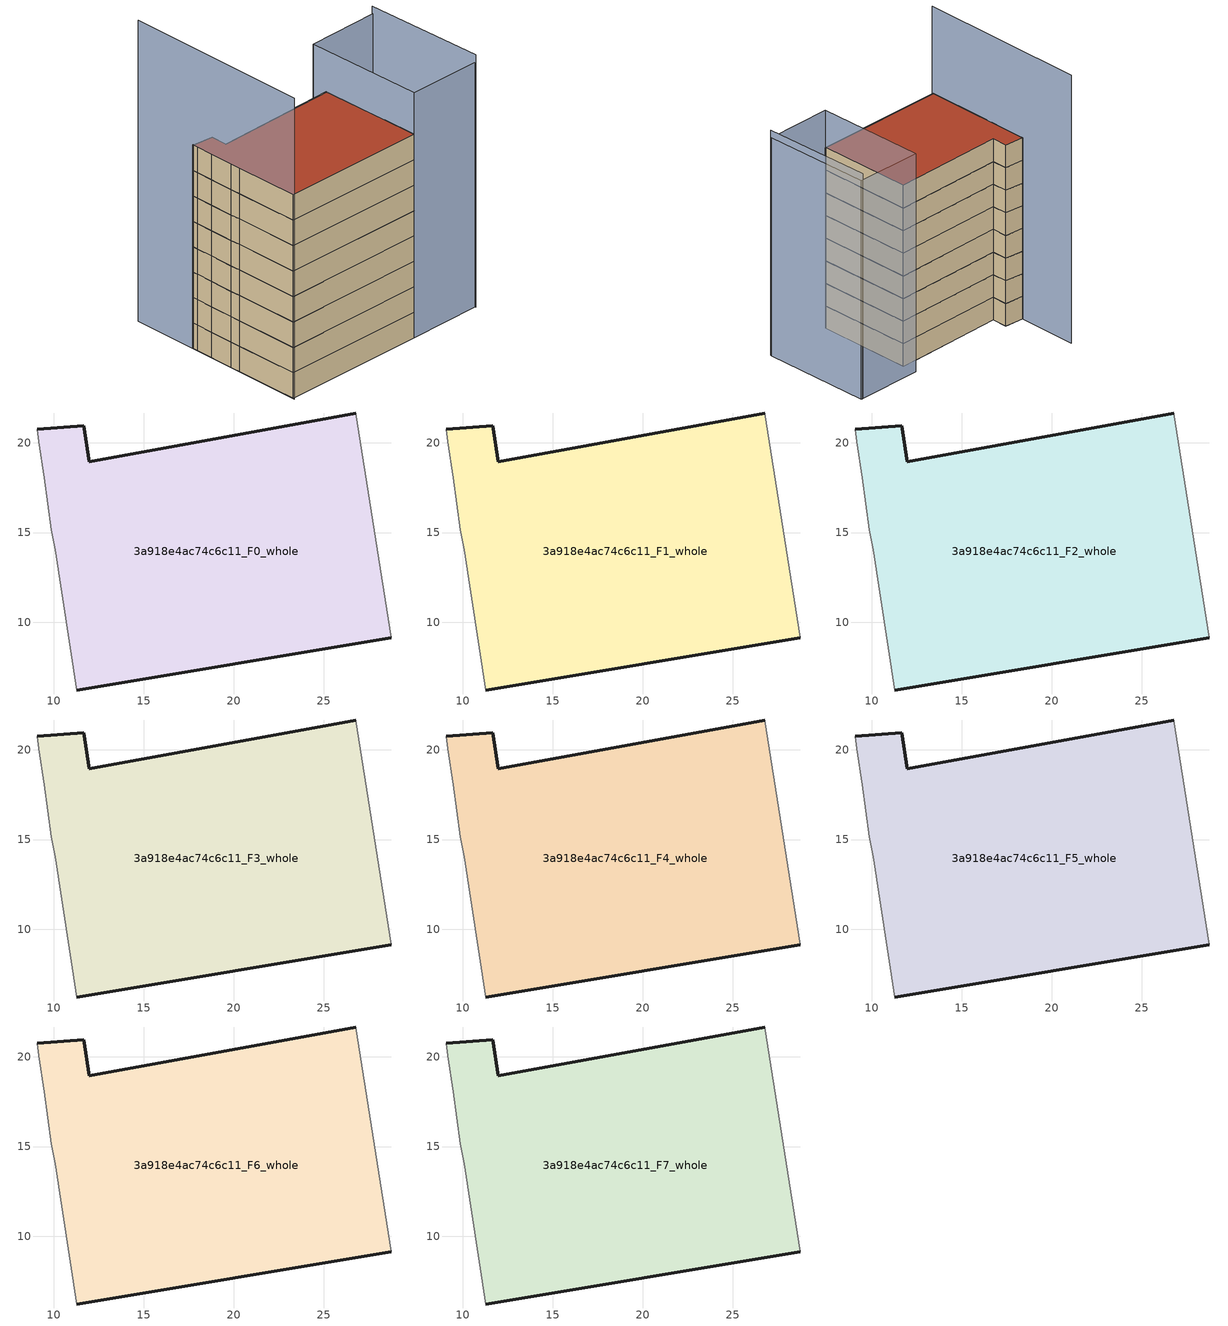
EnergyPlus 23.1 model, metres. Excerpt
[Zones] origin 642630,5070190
3a918e4ac74c6c11_F0_whole
 floor ground (EU_floor_Construction): 28.78,9.14 26.78,21.65 11.97,18.95 11.67,20.95 9.06,20.75 9.16,20.05 9.46,18.05 9.86,15.15 10.06,14.05 11.26,6.24 z0
 wall outside (EU_wall_Construction): 28.78,9.14 11.26,6.24 / 9.06,20.75 11.67,20.95 11.97,18.95 26.78,21.65 z0:3
 wall adiabatic (EU_wall_Construction): 26.78,21.65 28.78,9.14 / 11.26,6.24 10.06,14.05 9.86,15.15 9.46,18.05 9.16,20.05 9.06,20.75 z0:3
3a918e4ac74c6c11_F1_whole
 floor to 3a918e4ac74c6c11_F0_whole (EU_floor_Construction): 28.77,9.14 26.78,21.65 11.97,18.95 11.67,20.95 9.06,20.75 9.16,20.05 9.46,18.05 9.86,15.15 10.06,14.05 11.26,6.24 z3
 wall outside (EU_wall_Construction): 28.78,9.14 11.26,6.24 / 9.06,20.75 11.67,20.95 11.97,18.95 26.78,21.65 z3:6
 wall adiabatic (EU_wall_Construction): 26.78,21.65 28.78,9.14 / 11.26,6.24 10.06,14.05 9.86,15.15 9.46,18.05 9.16,20.05 9.06,20.75 z3:6
3a918e4ac74c6c11_F2_whole
 floor to 3a918e4ac74c6c11_F1_whole (EU_floor_Construction): 28.77,9.14 26.78,21.65 11.97,18.95 11.67,20.95 9.06,20.75 9.16,20.05 9.46,18.05 9.86,15.15 10.06,14.05 11.26,6.24 z6
 wall outside (EU_wall_Construction): 28.78,9.14 11.26,6.24 / 9.06,20.75 11.67,20.95 11.97,18.95 26.78,21.65 z6:9
 wall adiabatic (EU_wall_Construction): 26.78,21.65 28.78,9.14 / 11.26,6.24 10.06,14.05 9.86,15.15 9.46,18.05 9.16,20.05 9.06,20.75 z6:9
3a918e4ac74c6c11_F3_whole
 floor to 3a918e4ac74c6c11_F2_whole (EU_floor_Construction): 28.77,9.14 26.78,21.65 11.97,18.95 11.67,20.95 9.06,20.75 9.16,20.05 9.46,18.05 9.86,15.15 10.06,14.05 11.26,6.24 z9
 wall outside (EU_wall_Construction): 28.78,9.14 11.26,6.24 / 9.06,20.75 11.67,20.95 11.97,18.95 26.78,21.65 z9:12
 wall adiabatic (EU_wall_Construction): 26.78,21.65 28.78,9.14 / 11.26,6.24 10.06,14.05 9.86,15.15 9.46,18.05 9.16,20.05 9.06,20.75 z9:12
3a918e4ac74c6c11_F4_whole
 floor to 3a918e4ac74c6c11_F3_whole (EU_floor_Construction): 28.77,9.14 26.78,21.65 11.97,18.95 11.67,20.95 9.06,20.75 9.16,20.05 9.46,18.05 9.86,15.15 10.06,14.05 11.26,6.24 z12
 wall outside (EU_wall_Construction): 28.78,9.14 11.26,6.24 / 9.06,20.75 11.67,20.95 11.97,18.95 26.78,21.65 z12:15
 wall adiabatic (EU_wall_Construction): 26.78,21.65 28.78,9.14 / 11.26,6.24 10.06,14.05 9.86,15.15 9.46,18.05 9.16,20.05 9.06,20.75 z12:15
3a918e4ac74c6c11_F5_whole
 floor to 3a918e4ac74c6c11_F4_whole (EU_floor_Construction): 28.77,9.14 26.78,21.65 11.97,18.95 11.67,20.95 9.06,20.75 9.16,20.05 9.46,18.05 9.86,15.15 10.06,14.05 11.26,6.24 z15
 wall outside (EU_wall_Construction): 28.78,9.14 11.26,6.24 / 9.06,20.75 11.67,20.95 11.97,18.95 26.78,21.65 z15:18
 wall adiabatic (EU_wall_Construction): 26.78,21.65 28.78,9.14 / 11.26,6.24 10.06,14.05 9.86,15.15 9.46,18.05 9.16,20.05 9.06,20.75 z15:18
3a918e4ac74c6c11_F6_whole
 floor to 3a918e4ac74c6c11_F5_whole (EU_floor_Construction): 28.77,9.14 26.78,21.65 11.97,18.95 11.67,20.95 9.06,20.75 9.16,20.05 9.46,18.05 9.86,15.15 10.06,14.05 11.26,6.24 z18
 wall outside (EU_wall_Construction): 28.78,9.14 11.26,6.24 / 9.06,20.75 11.67,20.95 11.97,18.95 26.78,21.65 z18:21
 wall adiabatic (EU_wall_Construction): 26.78,21.65 28.78,9.14 / 11.26,6.24 10.06,14.05 9.86,15.15 9.46,18.05 9.16,20.05 9.06,20.75 z18:21
3a918e4ac74c6c11_F7_whole
 floor to 3a918e4ac74c6c11_F6_whole (EU_floor_Construction): 28.77,9.14 26.78,21.65 11.97,18.95 11.67,20.95 9.06,20.75 9.16,20.05 9.46,18.05 9.86,15.15 10.06,14.05 11.26,6.24 z21
 wall outside (EU_wall_Construction): 28.78,9.14 11.26,6.24 / 9.06,20.75 11.67,20.95 11.97,18.95 26.78,21.65 z21:24
 wall adiabatic (EU_wall_Construction): 26.78,21.65 28.78,9.14 / 11.26,6.24 10.06,14.05 9.86,15.15 9.46,18.05 9.16,20.05 9.06,20.75 z21:24
 roof outside (EU_roof_Construction): 26.78,21.65 28.78,9.14 11.26,6.24 10.06,14.05 9.86,15.15 9.46,18.05 9.16,20.05 9.06,20.75 11.67,20.95 11.97,18.95 z24
shading: 7.87,28.63 11.29,6.06 z0:35.5; 37.58,10.64 28.78,9.14 / 28.78,9.14 26.34,23.45 / 26.34,23.45 35.15,24.95 / 35.15,24.95 37.58,10.64 z0:28.9; 37.58,10.5 34.98,25.01 z0:29.8
[Building]
EU S2 Campaign: North Axis=0; Terrain=City; Solar Distribution=FullExterior
[Site:Location]
Lyon-Bron: Latitude=45.75; Longitude=5; Time Zone=1; Elevation=198
[SizingPeriod:WeatherFileDays]
AnnualSizingPeriod: Begin Month=1; Begin Day of Month=1; End Month=12; End Day of Month=31; Day of Week for Start Day=Monday; Use Weather File Daylight Saving Period=No; Use Weather File Rain and Snow Indicators=No
[MATERIAL]
EU_InternalMass_Material: Roughness=MediumRough; Thickness=0.1; Conductivity=1; Density=1800; Specific Heat=900; Thermal Absorptance=0.9; Solar Absorptance=0.7; Visible Absorptance=0.7
[MATERIAL:NOMASS] Roughness=MediumRough; Thermal Absorptance=0.9; Solar Absorptance=0.7; Visible Absorptance=0.7
Name | Thermal Resistance
EU_wall_NoMass | 0.776494
EU_roof_NoMass | 0.486893
EU_floor_NoMass | 0.421597
[CONSTRUCTION]
EU_wall_Construction: EU_wall_NoMass
EU_roof_Construction: EU_roof_NoMass
EU_floor_Construction: EU_floor_NoMass
EU_InternalMass_Construction: EU_InternalMass_Material
[ZONE] Type=1; Multiplier=1; Ceiling Height=autocalculate; Floor Area=autocalculate; Part of Total Floor Area=Yes
Name | Volume
3a918e4ac74c6c11_F0_whole | 682.518
3a918e4ac74c6c11_F1_whole; 3a918e4ac74c6c11_F2_whole; 3a918e4ac74c6c11_F3_whole; 3a918e4ac74c6c11_F4_whole; 3a918e4ac74c6c11_F5_whole; 3a918e4ac74c6c11_F6_whole; 3a918e4ac74c6c11_F7_whole | 682.516
[INTERNALMASS] Construction=EU_InternalMass_Construction; Surface Area=227.513
Name | Zone or ZoneList
3a918e4ac74c6c11_F0_whole_EU_InternalMass | 3a918e4ac74c6c11_F0_whole
3a918e4ac74c6c11_F1_whole_EU_InternalMass | 3a918e4ac74c6c11_F1_whole
3a918e4ac74c6c11_F2_whole_EU_InternalMass | 3a918e4ac74c6c11_F2_whole
3a918e4ac74c6c11_F3_whole_EU_InternalMass | 3a918e4ac74c6c11_F3_whole
3a918e4ac74c6c11_F4_whole_EU_InternalMass | 3a918e4ac74c6c11_F4_whole
3a918e4ac74c6c11_F5_whole_EU_InternalMass | 3a918e4ac74c6c11_F5_whole
3a918e4ac74c6c11_F6_whole_EU_InternalMass | 3a918e4ac74c6c11_F6_whole
3a918e4ac74c6c11_F7_whole_EU_InternalMass | 3a918e4ac74c6c11_F7_whole
[OTHEREQUIPMENT] Fuel Type=Electricity; Design Level Calculation Method=Watts/Area; Power per Zone Floor Area=1; Fraction Latent=0; Fraction Radiant=0; Fraction Lost=0; Carbon Dioxide Generation Rate=0; EndUse Subcategory=EU_Step8_InternalGains
Name | Zone or ZoneList or Space or SpaceList | Schedule
EU_Step8_InternalGain_3a918e4ac74c6c11_F0_whole_f000 | 3a918e4ac74c6c11_F0_whole | EU_Step8_GainSchedule_3a918e4ac74c6c11_F0_whole_f000
EU_Step8_InternalGain_3a918e4ac74c6c11_F1_whole_f000 | 3a918e4ac74c6c11_F1_whole | EU_Step8_GainSchedule_3a918e4ac74c6c11_F1_whole_f000
EU_Step8_InternalGain_3a918e4ac74c6c11_F2_whole_f000 | 3a918e4ac74c6c11_F2_whole | EU_Step8_GainSchedule_3a918e4ac74c6c11_F2_whole_f000
EU_Step8_InternalGain_3a918e4ac74c6c11_F3_whole_f000 | 3a918e4ac74c6c11_F3_whole | EU_Step8_GainSchedule_3a918e4ac74c6c11_F3_whole_f000
EU_Step8_InternalGain_3a918e4ac74c6c11_F4_whole_f000 | 3a918e4ac74c6c11_F4_whole | EU_Step8_GainSchedule_3a918e4ac74c6c11_F4_whole_f000
EU_Step8_InternalGain_3a918e4ac74c6c11_F5_whole_f000 | 3a918e4ac74c6c11_F5_whole | EU_Step8_GainSchedule_3a918e4ac74c6c11_F5_whole_f000
EU_Step8_InternalGain_3a918e4ac74c6c11_F6_whole_f000 | 3a918e4ac74c6c11_F6_whole | EU_Step8_GainSchedule_3a918e4ac74c6c11_F6_whole_f000
EU_Step8_InternalGain_3a918e4ac74c6c11_F7_whole_f000 | 3a918e4ac74c6c11_F7_whole | EU_Step8_GainSchedule_3a918e4ac74c6c11_F7_whole_f000
[ZONEVENTILATION:DESIGNFLOWRATE] Schedule=EU_AlwaysOn; Design Flow Rate Calculation Method=AirChanges/Hour; Air Changes per Hour=0.693814; Ventilation Type=Natural; Fan Pressure Rise=0; Fan Total Efficiency=1; Constant Term Coefficient=1; Temperature Term Coefficient=0; Velocity Term Coefficient=0; Velocity Squared Term Coefficient=0; Minimum Indoor Temperature=-100; Maximum Indoor Temperature=100; Delta Temperature=-100; Minimum Outdoor Temperature=-100; Maximum Outdoor Temperature=100; Maximum Wind Speed=40
Name | Zone or ZoneList or Space or SpaceList
EU_ConstantAir_3a918e4ac74c6c11_F0_whole | 3a918e4ac74c6c11_F0_whole
EU_ConstantAir_3a918e4ac74c6c11_F1_whole | 3a918e4ac74c6c11_F1_whole
EU_ConstantAir_3a918e4ac74c6c11_F2_whole | 3a918e4ac74c6c11_F2_whole
EU_ConstantAir_3a918e4ac74c6c11_F3_whole | 3a918e4ac74c6c11_F3_whole
EU_ConstantAir_3a918e4ac74c6c11_F4_whole | 3a918e4ac74c6c11_F4_whole
EU_ConstantAir_3a918e4ac74c6c11_F5_whole | 3a918e4ac74c6c11_F5_whole
EU_ConstantAir_3a918e4ac74c6c11_F6_whole | 3a918e4ac74c6c11_F6_whole
EU_ConstantAir_3a918e4ac74c6c11_F7_whole | 3a918e4ac74c6c11_F7_whole
[HVACTEMPLATE:THERMOSTAT] Constant Heating Setpoint=20; Constant Cooling Setpoint=50
EU_HeatOnly_3a918e4ac74c6c11_F0_whole; EU_HeatOnly_3a918e4ac74c6c11_F1_whole; EU_HeatOnly_3a918e4ac74c6c11_F2_whole; EU_HeatOnly_3a918e4ac74c6c11_F3_whole; EU_HeatOnly_3a918e4ac74c6c11_F4_whole; EU_HeatOnly_3a918e4ac74c6c11_F5_whole; EU_HeatOnly_3a918e4ac74c6c11_F6_whole; EU_HeatOnly_3a918e4ac74c6c11_F7_whole
[HVACTEMPLATE:ZONE:IDEALLOADSAIRSYSTEM] System Availability Schedule=EU_AlwaysOn; Maximum Heating Supply Air Temperature=50; Minimum Cooling Supply Air Temperature=13; Maximum Heating Supply Air Humidity Ratio=0.0156; Minimum Cooling Supply Air Humidity Ratio=0.0077; Heating Limit=NoLimit; Cooling Limit=NoLimit; Heating Availability Schedule=EU_AlwaysOn; Cooling Availability Schedule=EU_CoolingOff; Dehumidification Control Type=ConstantSensibleHeatRatio; Cooling Sensible Heat Ratio=0.7; Dehumidification Setpoint=60; Humidification Control Type=None; Humidification Setpoint=30; Outdoor Air Method=None; Outdoor Air Flow Rate per Person=0.00944; Outdoor Air Flow Rate per Zone Floor Area=0; Outdoor Air Flow Rate per Zone=0; Demand Controlled Ventilation Type=None; Outdoor Air Economizer Type=NoEconomizer; Heat Recovery Type=None; Sensible Heat Recovery Effectiveness=0.7; Latent Heat Recovery Effectiveness=0.65
Name | Template Thermostat
3a918e4ac74c6c11_F0_whole | EU_HeatOnly_3a918e4ac74c6c11_F0_whole
3a918e4ac74c6c11_F1_whole | EU_HeatOnly_3a918e4ac74c6c11_F1_whole
3a918e4ac74c6c11_F2_whole | EU_HeatOnly_3a918e4ac74c6c11_F2_whole
3a918e4ac74c6c11_F3_whole | EU_HeatOnly_3a918e4ac74c6c11_F3_whole
3a918e4ac74c6c11_F4_whole | EU_HeatOnly_3a918e4ac74c6c11_F4_whole
3a918e4ac74c6c11_F5_whole | EU_HeatOnly_3a918e4ac74c6c11_F5_whole
3a918e4ac74c6c11_F6_whole | EU_HeatOnly_3a918e4ac74c6c11_F6_whole
3a918e4ac74c6c11_F7_whole | EU_HeatOnly_3a918e4ac74c6c11_F7_whole
[SIZING:ZONE] Zone Cooling Design Supply Air Temperature Input Method=SupplyAirTemperature; Zone Cooling Design Supply Air Temperature=13; Zone Heating Design Supply Air Temperature Input Method=SupplyAirTemperature; Zone Heating Design Supply Air Temperature=50; Zone Cooling Design Supply Air Humidity Ratio=0.008; Zone Heating Design Supply Air Humidity Ratio=0.008; Cooling Design Air Flow Method=DesignDay; Cooling Design Air Flow Rate=0; Cooling Minimum Air Flow per Zone Floor Area=0.000762; Cooling Minimum Air Flow=0; Cooling Minimum Air Flow Fraction=0.2; Heating Design Air Flow Method=DesignDay; Heating Design Air Flow Rate=0; Heating Maximum Air Flow per Zone Floor Area=0.002032; Heating Maximum Air Flow=0.141576; Heating Maximum Air Flow Fraction=0.3; Account for Dedicated Outdoor Air System=No; Dedicated Outdoor Air System Control Strategy=NeutralSupplyAir; Dedicated Outdoor Air Low Setpoint Temperature for Design=autosize; Dedicated Outdoor Air High Setpoint Temperature for Design=autosize; Zone Load Sizing Method=Sensible Load Only No Latent Load; Zone Latent Cooling Design Supply Air Humidity Ratio Input Method=HumidityRatioDifference; Zone Cooling Design Supply Air Humidity Ratio Difference=0.005; Zone Latent Heating Design Supply Air Humidity Ratio Input Method=HumidityRatioDifference; Zone Humidification Design Supply Air Humidity Ratio Difference=0.005
3a918e4ac74c6c11_F0_whole; 3a918e4ac74c6c11_F1_whole; 3a918e4ac74c6c11_F2_whole; 3a918e4ac74c6c11_F3_whole; 3a918e4ac74c6c11_F4_whole; 3a918e4ac74c6c11_F5_whole; 3a918e4ac74c6c11_F6_whole; 3a918e4ac74c6c11_F7_whole
[SCHEDULE:CONSTANT]
Name | Hourly Value
EU_AlwaysOn | 1
EU_CoolingOff | 0
[SCHEDULE:FILE] Column Number=1; Rows to Skip at Top=0; Number of Hours of Data=8760; Column Separator=Comma; Interpolate to Timestep=No; Minutes per Item=60; Adjust Schedule for Daylight Savings=Yes
Name | File
EU_Step8_GainSchedule_3a918e4ac74c6c11_F0_whole_f000 | ../../schedules/3a918e4ac74c6c11/3a918e4ac74c6c11_F0_whole_f000_gain.csv
EU_Step8_GainSchedule_3a918e4ac74c6c11_F1_whole_f000 | ../../schedules/3a918e4ac74c6c11/3a918e4ac74c6c11_F1_whole_f000_gain.csv
EU_Step8_GainSchedule_3a918e4ac74c6c11_F2_whole_f000 | ../../schedules/3a918e4ac74c6c11/3a918e4ac74c6c11_F2_whole_f000_gain.csv
EU_Step8_GainSchedule_3a918e4ac74c6c11_F3_whole_f000 | ../../schedules/3a918e4ac74c6c11/3a918e4ac74c6c11_F3_whole_f000_gain.csv
EU_Step8_GainSchedule_3a918e4ac74c6c11_F4_whole_f000 | ../../schedules/3a918e4ac74c6c11/3a918e4ac74c6c11_F4_whole_f000_gain.csv
EU_Step8_GainSchedule_3a918e4ac74c6c11_F5_whole_f000 | ../../schedules/3a918e4ac74c6c11/3a918e4ac74c6c11_F5_whole_f000_gain.csv
EU_Step8_GainSchedule_3a918e4ac74c6c11_F6_whole_f000 | ../../schedules/3a918e4ac74c6c11/3a918e4ac74c6c11_F6_whole_f000_gain.csv
EU_Step8_GainSchedule_3a918e4ac74c6c11_F7_whole_f000 | ../../schedules/3a918e4ac74c6c11/3a918e4ac74c6c11_F7_whole_f000_gain.csv
